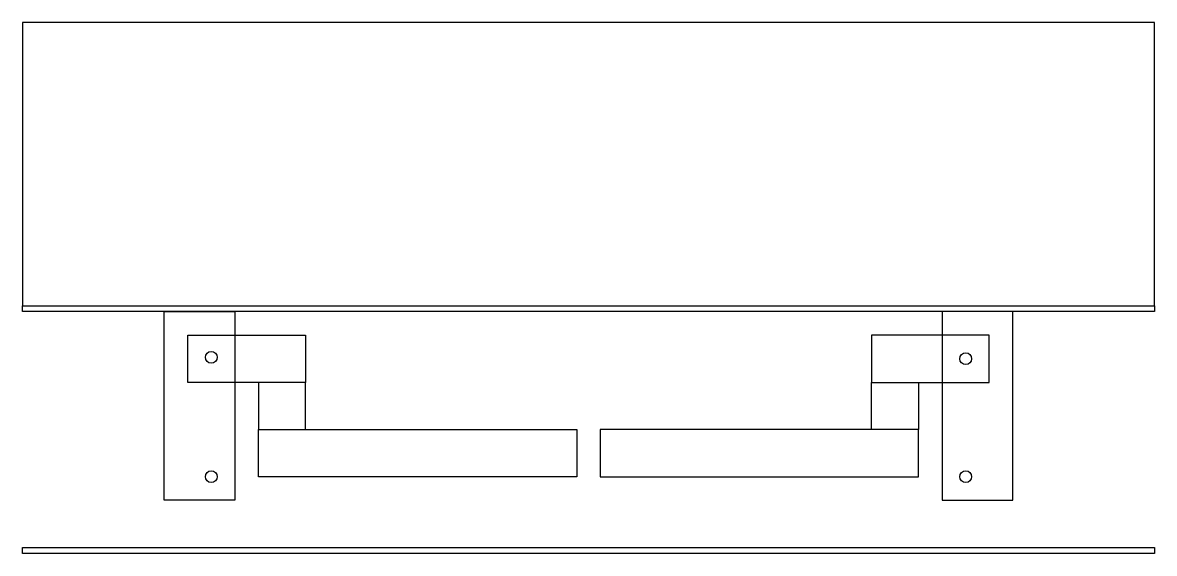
# Model space of a CAD drawing. Header units: inches. Extents: x 13 to 61, y -2.6 to 19.9.
import ezdxf

# ---------------------------------------------------------------- set-up
doc = ezdxf.new("R2010")
doc.units = ezdxf.units.IN
doc.header["$MEASUREMENT"] = 0

msp = doc.modelspace()

# ---------------------------------------------------------------- linework, layer by layer
for points in [[(13.016, 7.871), (61.016, 7.871), (61.016, 19.871), (13.016, 19.871)], [(13.016, 7.871), (61.016, 7.871), (61.016, 7.621), (13.016, 7.621)], [(19.016, 7.621), (22.016, 7.621), (22.016, -0.379), (19.016, -0.379)], [(55.016, 7.621), (52.016, 7.621), (52.016, -0.379), (55.016, -0.379)], [(55.016, 7.621), (55.016, 7.621), (55.016, 7.621), (55.016, 7.621)], [(20.016, 6.621), (25.016, 6.621), (25.016, 4.621), (20.016, 4.621)], [(54.016, 6.621), (49.016, 6.621), (49.016, 4.621), (54.016, 4.621)], [(25.016, 4.621), (23.016, 4.621), (23.016, 2.621), (25.016, 2.621)], [(49.016, 4.621), (51.016, 4.621), (51.016, 2.621), (49.016, 2.621)], [(23.016, 2.621), (36.516, 2.621), (36.516, 0.621), (23.016, 0.621)], [(51.016, 2.621), (37.516, 2.621), (37.516, 0.621), (51.016, 0.621)], [(13.016, -2.379), (61.016, -2.379), (61.016, -2.629), (13.016, -2.629)]]:
    msp.add_lwpolyline(points, close=True)
for centre in [(21.016, 5.683), (53.016, 5.621), (21.016, 0.621), (53.016, 0.621)]:
    msp.add_circle(centre, 0.25)

doc.saveas('drawing.dxf')
